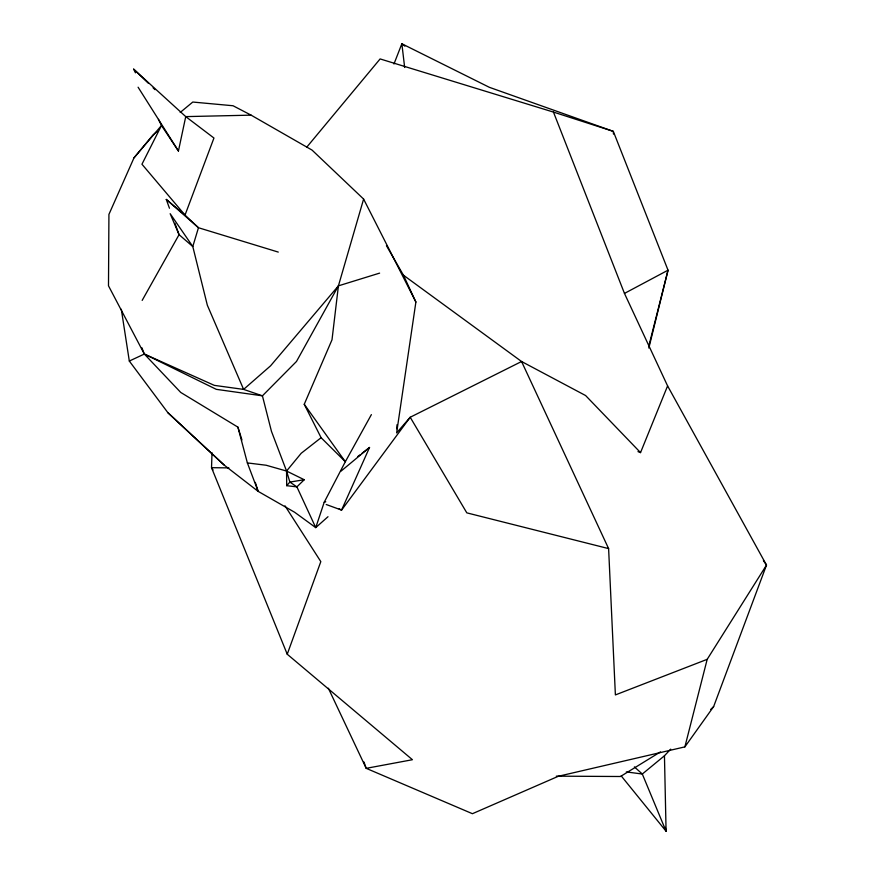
<?xml version="1.0" encoding="UTF-8"?>
<svg xmlns="http://www.w3.org/2000/svg" width="875" height="875" viewBox="0 0 875 875"><rect width="100%" height="100%" fill="white"/><g stroke="black" fill="none" stroke-linecap="round" stroke-linejoin="round"><path stroke-width="1.31" d="M212.013 452.703L211.531 467.688L287.241 654.227L412.431 759.719L366.198 768.337L328.355 688.209M396.802 428.827L396.977 424.747M180.195 112.47L192.784 102.047L233.056 105.755L251.103 115.15L312.069 150.106L363.617 199.073L338.417 285.852L332.008 339.784L304.248 404.283L321.103 437.708L345.33 461.727L324.209 502.239L315.744 527.625L294.602 512.236L258.147 491.367L224.12 465.03L167.869 412.683L129.314 361.047L121.308 309.258M386.444 245.678L403.441 275.198L415.887 302.039L396.627 432.906L410.2 417.255L521.566 361.506L585.605 395.544L640.533 452.616L667.592 385.908L624.466 293.42L553.459 112.088L380.122 58.931L306.753 147.175M158.452 119.361L161.481 125.486L178.434 150.992L185.741 116.616L133.656 69.147L135.472 72.822M648.834 348.053L668.03 270.2L613.309 131.359L489.3 87.292L401.855 43.75L393.969 64.006M648.703 346.5L668.03 270.2L624.466 293.42M363.967 762.005L366.198 768.337L472.423 813.706L558.316 776.278L684.884 746.878L707.186 659.334L766.511 565.075L667.592 385.908M287.241 654.227L320.819 561.619L284.988 505.816M684.884 746.878L713.639 706.595L766.511 565.075L763.383 560.623M157.128 131.578L152.928 135.045L134.006 157.839L108.927 214.397L108.489 285.808L144.331 354.047L180.731 392.438L237.913 427.142L241.959 439.983M362.064 453.25L369.534 447.464L341.567 510.103L326.233 504.514M379.619 273.12L338.417 285.852L296.483 361.473L262.423 395.828L216.289 389.342L144.331 354.047L141.838 347.692M371.383 414.619L345.33 461.727L304.248 404.283M142.166 300.398L179.058 234.675L174.945 223.355M134.006 157.839L161.481 125.486L141.958 164.227L185.019 215.097L198.461 227.73L278.272 252.087M338.417 285.852L270.583 365.816L243.611 389.397L214.342 385.372L144.331 354.047L129.314 361.047M304.238 479.73L296.898 486.872L286.705 485.691L289.877 482.07L304.238 479.73L286.562 471.045L266.153 465.238L247.373 462.919L237.913 427.142M626.314 771.925L642.305 774.025L664.453 755.77L670.709 749.142M710.73 709.428L713.639 706.595M327.994 516.72L315.744 527.625L296.898 486.872L289.877 482.07L286.562 471.045L271.458 431.342L262.423 395.828L243.611 389.397L207.331 305.2L192.795 246.531L170.166 213.686L179.058 234.675L192.795 246.531L198.461 227.73L166.272 199.434L169.466 208.25M340.998 471.155L369.534 447.464M321.103 437.708L301.208 453.272L286.562 471.045L286.705 485.691M357.798 456.553L359.931 454.902M660.472 751.888L620.462 776.508L556.336 776.158M707.186 659.334L615.387 694.925L608.606 548.603L521.566 361.506L403.441 275.198M324.209 502.239L325.752 501.823M251.103 115.15L185.741 116.616L213.948 138.031L185.019 215.097L166.272 199.434M228.856 467.884L211.531 467.688L213.019 469.908M608.606 548.603L466.812 512.859L410.2 417.255L341.567 510.103L339.161 508.856M553.459 112.088L613.309 131.359L613.462 134.083M637.984 451.631L640.533 452.616M404.852 46.178L401.855 43.75L404.666 67.484M634.386 766.883L642.305 774.025L666.083 831.25L664.453 755.77M167.869 412.683L224.12 465.03M133.656 69.147L148.225 83.147M153.092 87.806L155.028 89.677M621.217 775.917L666.083 831.25L665.339 827.334M138.097 87.216L178.434 150.992M415.887 302.039L363.617 199.073M247.373 462.919L258.147 491.367L255.314 482.377"/></g></svg>
